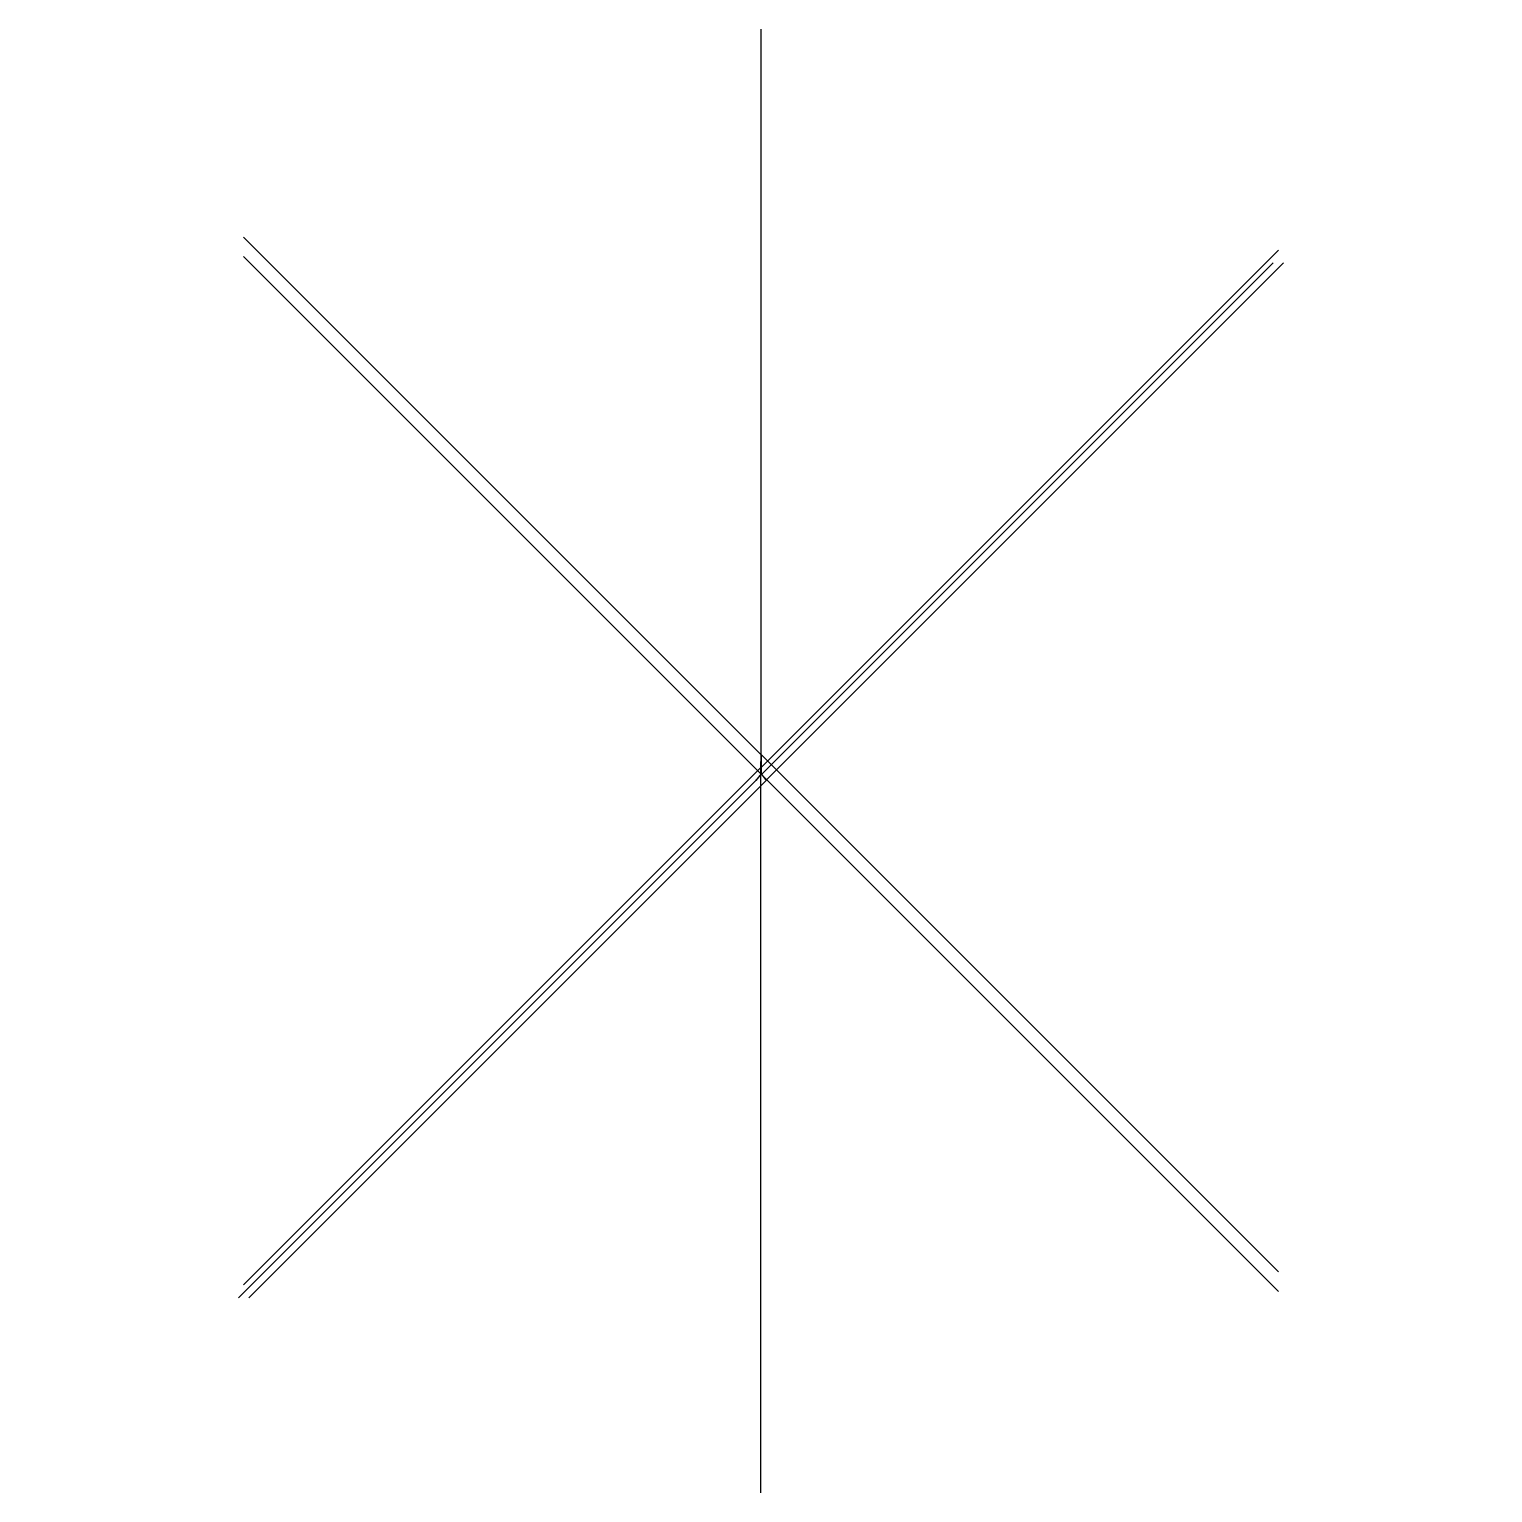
# Model space of a CAD drawing. Header units: metres. Extents: x -10.9 to 11.7, y -10.6 to 12.
import ezdxf

# ---------------------------------------------------------------- set-up
doc = ezdxf.new("R2010")
doc.units = ezdxf.units.M

# ---------------------------------------------------------------- blocks, each defined once
blk = doc.blocks.new('VCB-R')
at = {"layer": 'SYMBOL'}
blk.add_line((-8, -8), (8, 8), dxfattribs=at)
blk = doc.blocks.new('TR-R')
at = {"layer": 'SYMBOL'}
blk.add_line((-8, -8), (8, 8), dxfattribs=at)
blk = doc.blocks.new('ACB-R')
at = {"layer": 'SYMBOL'}
blk.add_line((-8, -8), (8, 8), dxfattribs=at)
blk = doc.blocks.new('MCC-R')
at = {"layer": 'SYMBOL'}
blk.add_line((-8, -8), (8, 8), dxfattribs=at)
blk = doc.blocks.new('MTR-R1')
at = {"layer": 'SYMBOL'}
blk.add_line((-8, -8), (8, 8), dxfattribs=at)
blk = doc.blocks.new('MTR-R2')
at = {"layer": 'SYMBOL'}
blk.add_line((-8, -8), (8, 8), dxfattribs=at)

msp = doc.modelspace()

# ---------------------------------------------------------------- linework, layer by layer
at = {"layer": 'WIRE'}
for p, q in [((0.4, 0.8), (0.4, 0.7)), ((0.4, 0.7), (0.4, 0.6)), ((0.4, 0.5), (0.32, 0.4)), ((0.4, 0.6), (0.4, 0.5)), ((0.4, 0.5), (0.48, 0.4))]:
    msp.add_line(p, q, dxfattribs=at)

# ---------------------------------------------------------------- block references
at = {"layer": 'SYMBOL'}
for name, p, rotation in [('TR-R', (0.4, 0.7), 45), ('VCB-R', (0.4, 0.8), 90), ('ACB-R', (0.4, 0.6), 180), ('MCC-R', (0.4, 0.5), 270)]:
    msp.add_blockref(name, p, dxfattribs=dict(at, rotation=rotation))
for name, p in [('MTR-R1', (0.32, 0.4)), ('MTR-R2', (0.48, 0.4))]:
    msp.add_blockref(name, p, dxfattribs=at)

doc.saveas('drawing.dxf')
